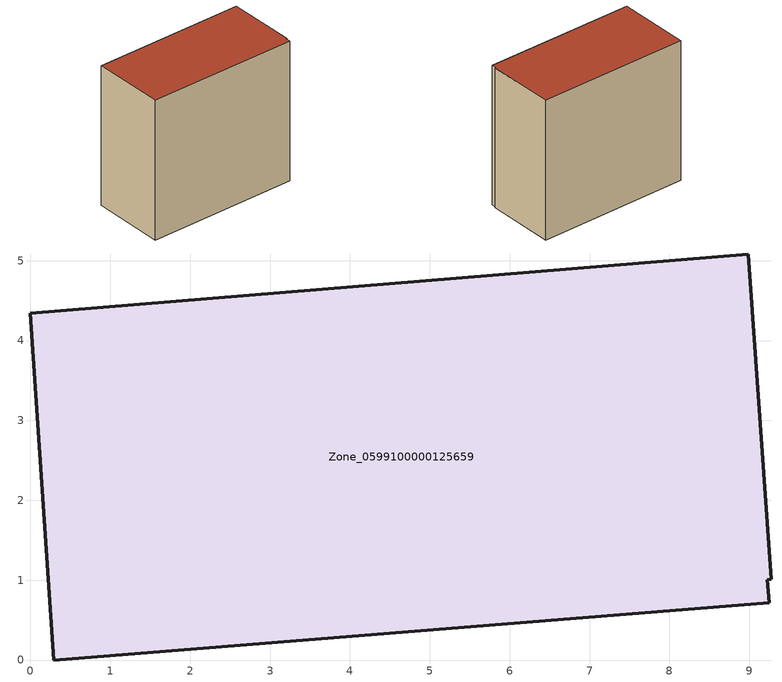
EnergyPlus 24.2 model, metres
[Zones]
Zone_0599100000125659
 floor ground (C_G): 0,4.34 8.99,5.08 9.27,1.01 9.22,1 9.25,0.72 0.29,0 z0
 wall outside (C_F): 8.99,5.08 0,4.34 0.29,0 9.25,0.72 9.22,1 9.27,1.01 8.99,5.08 z0:8.37
 roof outside (C_R): 0,4.34 0.29,0 9.25,0.72 9.22,1 9.27,1.01 8.99,5.08 z8.37
[BUILDING]
Pand.0599100000125659: North Axis=0; Terrain=City; Loads Convergence Tolerance Value=0.04; Temperature Convergence Tolerance Value=0.4; Solar Distribution=FullExterior; Maximum Number of Warmup Days=25; Minimum Number of Warmup Days=1
[Site:Location]
Rotterdam.The.Hague.AP_ZH_NLD Design_Conditions: Latitude=51.96; Longitude=4.45; Time Zone=1; Elevation=-4.5
[SITE:GROUNDTEMPERATURE:BUILDINGSURFACE]
18, 18, 18, 18, 18, 18, 18, 18, 18, 18, 18, 18
[MATERIAL] Thermal Absorptance=0.9; Solar Absorptance=0.7; Visible Absorptance=0.7
Name | Roughness | Thickness | Conductivity | Density | Specific Heat
G.TC.1946-1964 | MediumSmooth | 0.15 | 1 | 540 | 1210
F.TC.1946-1964 | Rough | 0.3 | 0.857143 | 1920 | 840
R.TC.1946-1964 | MediumRough | 0.2 | 0.235294 | 1500 | 1000
[CONSTRUCTION]
C_G: G.TC.1946-1964
C_F: F.TC.1946-1964
C_R: R.TC.1946-1964
[ZONE]
Zone_0599100000125659: Type=1; Multiplier=1; Ceiling Height=Autocalculate; Volume=Autocalculate; Floor Area=autocalculate; Part of Total Floor Area=Yes
[ZONEINFILTRATION:DESIGNFLOWRATE]
Infil_Zone_0599100000125659: Zone or ZoneList or Space or SpaceList=Zone_0599100000125659; Schedule=AlwaysOn; Design Flow Rate Calculation Method=Flow/Area; Flow Rate per Floor Area=0.003; Constant Term Coefficient=1; Temperature Term Coefficient=0; Velocity Term Coefficient=0; Velocity Squared Term Coefficient=0
[HVACTEMPLATE:ZONE:IDEALLOADSAIRSYSTEM]
Zone_0599100000125659: Maximum Heating Supply Air Temperature=50; Minimum Cooling Supply Air Temperature=13; Maximum Heating Supply Air Humidity Ratio=0.0156; Minimum Cooling Supply Air Humidity Ratio=0.0077; Heating Limit=NoLimit; Cooling Limit=NoLimit; Dehumidification Control Type=ConstantSensibleHeatRatio; Cooling Sensible Heat Ratio=0.7; Dehumidification Setpoint=60; Humidification Control Type=None; Humidification Setpoint=30; Outdoor Air Method=None; Outdoor Air Flow Rate per Person=0.00944; Outdoor Air Flow Rate per Zone Floor Area=0; Outdoor Air Flow Rate per Zone=0; Demand Controlled Ventilation Type=None; Outdoor Air Economizer Type=NoEconomizer; Heat Recovery Type=None; Sensible Heat Recovery Effectiveness=0.7; Latent Heat Recovery Effectiveness=0.65
[ZONECONTROL:THERMOSTAT]
ThermostatControl_Zone_0599100000125659: Zone or ZoneList=Zone_0599100000125659; Control Type Schedule=DualSetpointControlType; Control 1=Thermostat_Zone_0599100000125659; Temperature Difference Between Cutout And Setpoint=0
[THERMOSTATSETPOINT:DUALSETPOINT]
Thermostat_Zone_0599100000125659: Heating Setpoint Temperature Schedule=HeatingSetpoint_Zone_0599100000125659; Cooling Setpoint Temperature Schedule=CoolingSetpoint_Zone_0599100000125659
[SCHEDULE:COMPACT]
HeatingSetpoint_Zone_0599100000125659: Through: 12/31, For: AllDays, Until: 24:00, 21
CoolingSetpoint_Zone_0599100000125659: Through: 12/31, For: AllDays, Until: 24:00, 24
DualSetpointControlType: Through: 12/31, For: AllDays, Until: 24:00, 4
AlwaysOn: Through: 12/31, For: AllDays, Until: 24:00, 1
